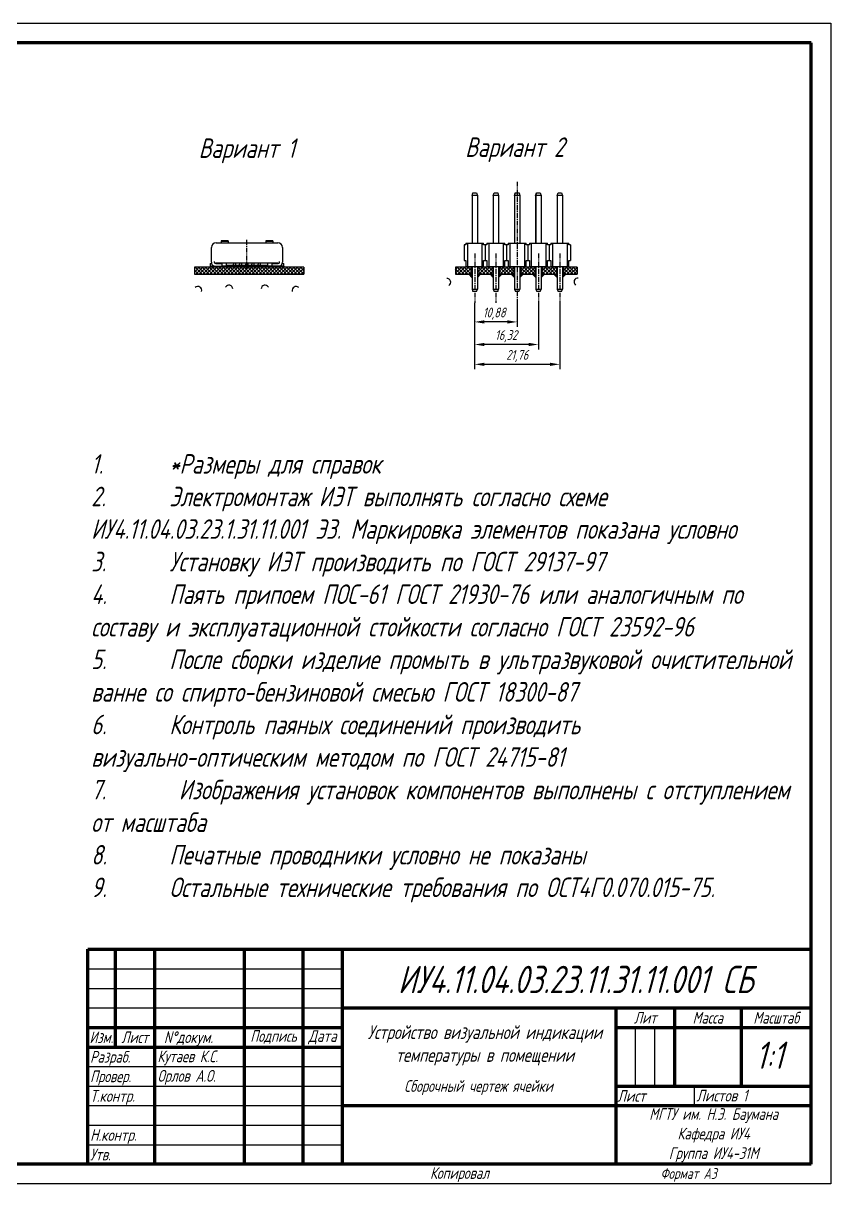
# Model space of a CAD drawing. Header units: millimetres. Extents: x 2803 to 446186229, y 1206 to 1506.
# Drawn here: x 3217.4 to 3423.8, y 1208.8 to 1505.8 of the extents above; entities that cross this region are included whole.
import ezdxf

# ---------------------------------------------------------------- set-up
doc = ezdxf.new("R2010")
doc.units = ezdxf.units.MM
doc.linetypes.add('CENTER', pattern=[2, 1.25, -0.25, 0.25, -0.25])
doc.layers.add('Format', color=7, linetype='Continuous', lineweight=25)
doc.layers.add('Tonk', color=7, linetype='Continuous', lineweight=25)
doc.layers.add('KONTUR', color=7, linetype='Continuous')
doc.styles.get("Standard").update_dxf_attribs({"font": '', "width": 0.8, "oblique": 15})
doc.styles.get('Standard').set_extended_font_data('GOST type B')
doc.dimstyles.new('ISO-25', dxfattribs={"dimtxt": 2.5, "dimasz": 2.5, "dimexe": 1.25, "dimexo": 0, "dimtad": 1, "dimtxsty": 'Standard', "dimcen": 2.5, "dimadec": 0, "dimazin": 0, "dimtfac": 1, "dimtmove": 0, "dimatfit": 3, "dimfxl": 1, "dimarcsym": 0})

# ---------------------------------------------------------------- blocks, each defined once
blk = doc.blocks.new('*U19')
at = {"layer": 'Tonk', "color": 0, "linetype": 'CENTER', "transparency": 16777216}
blk.add_line((0, -3.44), (0, 3.81), dxfattribs=at)
blk = doc.blocks.new('*U20')
at = {"layer": 'Tonk', "color": 0, "linetype": 'CENTER', "transparency": 16777216}
blk.add_line((0, 9.6), (0, -21.37), dxfattribs=at)
blk = doc.blocks.new('*U21')
at = {"layer": 'Tonk', "color": 0, "linetype": 'CENTER', "transparency": 16777216}
blk.add_line((0, 6.28), (0, -6.28), dxfattribs=at)
blk = doc.blocks.new('*U22')
at = {"layer": 'Tonk', "color": 0, "linetype": 'CENTER', "transparency": 16777216}
blk.add_line((0, 6.28), (0, -6.28), dxfattribs=at)
blk = doc.blocks.new('*U23')
at = {"layer": 'Tonk', "color": 0, "linetype": 'CENTER', "transparency": 16777216}
blk.add_line((0, 6.28), (0, -6.28), dxfattribs=at)
blk = doc.blocks.new('*U24')
at = {"layer": 'Tonk', "color": 0, "linetype": 'CENTER', "transparency": 16777216}
blk.add_line((0, 6.28), (0, -6.28), dxfattribs=at)
blk = doc.blocks.new('*D25')
at = {"layer": 'Tonk', "color": 0, "lineweight": -2, "transparency": 16777216}
for p, q in [((3332.8, 1434.25), (3332.8, 1417.24)), ((3354.56, 1434.25), (3354.56, 1417.24)), ((3335.3, 1418.49), (3352.06, 1418.49))]:
    blk.add_line(p, q, dxfattribs=at)
at = {"layer": 'Tonk', "color": 0, "transparency": 16777216}
for points in [[(3335.3, 1418.9), (3335.3, 1418.07), (3332.8, 1418.49)], [(3352.06, 1418.9), (3352.06, 1418.07), (3354.56, 1418.49)]]:
    blk.add_solid(points, dxfattribs=at)
at = {"layer": 'Tonk', "color": 0, "transparency": 16777216, "insert": (3343.68, 1420.61), "char_height": 2.5, "attachment_point": 5}
blk.add_mtext('21,76', dxfattribs=at)
blk = doc.blocks.new('*D26')
at = {"layer": 'Tonk', "color": 0, "lineweight": -2, "transparency": 16777216}
for p, q in [((3332.8, 1434.25), (3332.8, 1422.31)), ((3349.12, 1434.25), (3349.12, 1422.31)), ((3346.62, 1423.56), (3335.3, 1423.56))]:
    blk.add_line(p, q, dxfattribs=at)
at = {"layer": 'Tonk', "color": 0, "transparency": 16777216}
for points in [[(3335.3, 1423.98), (3335.3, 1423.15), (3332.8, 1423.56)], [(3346.62, 1423.98), (3346.62, 1423.15), (3349.12, 1423.56)]]:
    blk.add_solid(points, dxfattribs=at)
at = {"layer": 'Tonk', "color": 0, "transparency": 16777216, "insert": (3340.85, 1425.69), "char_height": 2.5, "attachment_point": 5}
blk.add_mtext('16,32', dxfattribs=at)
blk = doc.blocks.new('*D27')
at = {"layer": 'Tonk', "color": 0, "lineweight": -2, "transparency": 16777216}
for p, q in [((3332.8, 1434.25), (3332.8, 1428.09)), ((3343.68, 1434.25), (3343.68, 1428.09)), ((3341.18, 1429.34), (3335.3, 1429.34))]:
    blk.add_line(p, q, dxfattribs=at)
at = {"layer": 'Tonk', "color": 0, "transparency": 16777216}
for points in [[(3335.3, 1429.76), (3335.3, 1428.92), (3332.8, 1429.34)], [(3341.18, 1429.76), (3341.18, 1428.92), (3343.68, 1429.34)]]:
    blk.add_solid(points, dxfattribs=at)
at = {"layer": 'Tonk', "color": 0, "transparency": 16777216, "insert": (3337.8, 1431.46), "char_height": 2.5, "attachment_point": 5}
blk.add_mtext('10,88', dxfattribs=at)

msp = doc.modelspace()

# ---------------------------------------------------------------- hatches: boundary and pattern name
at = {"layer": 'Tonk'}
h = msp.add_hatch(color=256, dxfattribs=at)
h.dxf.hatch_style = 1
h.paths.add_polyline_path([(3271.135, 1443.614), (3271.135, 1443.59), (3271.135, 1443.312), (3271.739, 1443.312), (3271.739, 1443.614)])
h.paths.add_polyline_path([(3272.706, 1443.614), (3272.706, 1443.59), (3272.706, 1443.312), (3273.31, 1443.312), (3273.31, 1443.614)])
h.paths.add_polyline_path([(3274.276, 1443.312), (3274.88, 1443.312), (3274.88, 1443.614), (3274.276, 1443.614), (3274.276, 1443.59)])
h.paths.add_polyline_path([(3276.451, 1443.614), (3275.847, 1443.614), (3275.847, 1443.59), (3275.847, 1443.312), (3276.451, 1443.312)])
h.paths.add_polyline_path([(3277.417, 1443.614), (3277.417, 1443.59), (3277.417, 1443.312), (3278.021, 1443.312), (3278.021, 1443.614)])
h = msp.add_hatch(color=256, dxfattribs=at)
h.dxf.hatch_style = 1
h.paths.add_polyline_path([(3281.638, 1443.59), (3281.638, 1443.312), (3284.001, 1443.312), (3284.001, 1443.59)])
h = msp.add_hatch(dxfattribs=at)
h.set_pattern_fill('ANSI37', color=256, scale=0.2)
h.set_pattern_definition([(45, (218.8897, 189.57985), (-0.4490128, 0.4490128), []), (135, (218.8897, 189.57985), (-0.4490128, -0.4490128), [])])
h.paths.add_polyline_path([(3289.152, 1443.312), (3261.155, 1443.312), (3261.155, 1441.526), (3289.152, 1441.526)])
h = msp.add_hatch(dxfattribs=at)
h.set_pattern_fill('ANSI37', color=256, scale=0.2)
h.set_pattern_definition([(45, (160.63714, 191.8286), (-0.44901281, 0.44901281), []), (135, (160.63714, 191.8286), (-0.44901281, -0.44901281), [])])
h.paths.add_polyline_path([(3327.895, 1443.312), (3327.895, 1441.526), (3331.971, 1441.526), (3331.971, 1443.312)])
h.paths.add_polyline_path([(3333.632, 1443.312), (3333.632, 1441.526), (3337.411, 1441.526), (3337.411, 1443.312)])
h.paths.add_polyline_path([(3342.85, 1443.312), (3339.072, 1443.312), (3339.072, 1441.526), (3342.85, 1441.526)])
h.paths.add_polyline_path([(3344.512, 1443.312), (3344.512, 1441.526), (3348.29, 1441.526), (3348.29, 1443.312)])
h.paths.add_polyline_path([(3349.952, 1443.312), (3349.952, 1441.526), (3353.73, 1441.526), (3353.73, 1443.312)])
h.paths.add_polyline_path([(3355.391, 1443.312), (3355.391, 1441.526), (3359.028, 1441.526), (3359.028, 1443.312)])
h = msp.add_hatch(color=256, dxfattribs=at)
h.dxf.hatch_style = 1
h.paths.add_polyline_path([(3332.118, 1441.523), (3332.026, 1441.523), (3331.284, 1441.523), (3332.118, 1440.688)])
h = msp.add_hatch(color=256, dxfattribs=at)
h.dxf.hatch_style = 1
h.paths.add_polyline_path([(3333.49, 1441.526), (3333.581, 1441.526), (3334.324, 1441.526), (3333.49, 1440.691)])
h = msp.add_hatch(color=256, dxfattribs=at)
h.dxf.hatch_style = 1
h.paths.add_polyline_path([(3337.557, 1441.523), (3337.466, 1441.523), (3336.723, 1441.523), (3337.557, 1440.688)])
h = msp.add_hatch(color=256, dxfattribs=at)
h.dxf.hatch_style = 1
h.paths.add_polyline_path([(3338.93, 1441.526), (3339.021, 1441.526), (3339.764, 1441.526), (3338.93, 1440.691)])
h = msp.add_hatch(color=256, dxfattribs=at)
h.dxf.hatch_style = 1
h.paths.add_polyline_path([(3342.997, 1441.523), (3342.906, 1441.523), (3342.163, 1441.523), (3342.997, 1440.688)])
h = msp.add_hatch(color=256, dxfattribs=at)
h.dxf.hatch_style = 1
h.paths.add_polyline_path([(3344.37, 1441.526), (3344.461, 1441.526), (3345.204, 1441.526), (3344.37, 1440.691)])
h = msp.add_hatch(color=256, dxfattribs=at)
h.dxf.hatch_style = 1
h.paths.add_polyline_path([(3348.437, 1441.523), (3348.346, 1441.523), (3347.603, 1441.523), (3348.437, 1440.688)])
h = msp.add_hatch(color=256, dxfattribs=at)
h.dxf.hatch_style = 1
h.paths.add_polyline_path([(3349.81, 1441.526), (3349.901, 1441.526), (3350.644, 1441.526), (3349.81, 1440.691)])
h = msp.add_hatch(color=256, dxfattribs=at)
h.dxf.hatch_style = 1
h.paths.add_polyline_path([(3353.877, 1441.523), (3353.786, 1441.523), (3353.043, 1441.523), (3353.877, 1440.688)])
h = msp.add_hatch(color=256, dxfattribs=at)
h.dxf.hatch_style = 1
h.paths.add_polyline_path([(3355.25, 1441.526), (3355.341, 1441.526), (3356.084, 1441.526), (3355.25, 1440.691)])

# ---------------------------------------------------------------- linework, layer by layer
msp.add_line((3368.849, 1213.782), (3368.849, 1213.782))
at = {"layer": 'Format', "lineweight": 70}
for p, q in [((3418.849, 1500.782), (3023.849, 1500.782)), ((3418.849, 1213.782), (3418.849, 1500.782)), ((3233.901, 1213.782), (3233.901, 1268.782)), ((3233.901, 1268.782), (3418.849, 1268.782)), ((3240.901, 1268.782), (3240.901, 1243.782)), ((3250.901, 1268.782), (3250.901, 1213.782)), ((3273.901, 1268.782), (3273.901, 1213.782)), ((3288.901, 1268.782), (3288.901, 1213.782)), ((3298.901, 1268.782), (3298.901, 1213.782)), ((3298.901, 1253.782), (3418.849, 1253.782)), ((3368.901, 1253.782), (3368.901, 1213.782)), ((3383.901, 1253.782), (3383.901, 1233.782)), ((3400.901, 1253.782), (3400.901, 1233.782)), ((3233.901, 1248.782), (3298.901, 1248.782)), ((3368.901, 1248.782), (3418.849, 1248.782)), ((3233.901, 1243.782), (3298.901, 1243.782)), ((3368.901, 1233.782), (3418.901, 1233.782)), ((3298.901, 1228.782), (3418.901, 1228.782)), ((3418.849, 1213.782), (3011.849, 1213.782))]:
    msp.add_line(p, q, dxfattribs=at)
at = {"layer": 'Format'}
msp.add_line((3388.901, 1233.782), (3388.901, 1228.782), dxfattribs=at)
at = {"layer": 'KONTUR'}
for p, q in [((3003.849, 1505.782), (3423.849, 1505.782)), ((3423.849, 1505.782), (3423.849, 1208.782)), ((3423.849, 1208.782), (3003.849, 1208.782))]:
    msp.add_line(p, q, dxfattribs=at)
at = {"layer": 'Tonk'}
for p, q in [((3332.119, 1461.731), (3332.353, 1462.373)), ((3332.119, 1461.731), (3332.119, 1449.523)), ((3333.49, 1461.731), (3332.119, 1461.731)), ((3332.353, 1462.373), (3333.256, 1462.373)), ((3333.256, 1462.373), (3333.49, 1461.731)), ((3333.49, 1461.731), (3333.49, 1449.523)), ((3337.514, 1461.731), (3337.748, 1462.373)), ((3337.514, 1461.731), (3337.514, 1449.523)), ((3337.559, 1461.731), (3337.514, 1461.731)), ((3337.559, 1461.731), (3337.793, 1462.373)), ((3337.559, 1461.731), (3337.559, 1449.523)), ((3338.93, 1461.731), (3337.559, 1461.731)), ((3337.748, 1462.373), (3337.793, 1462.373)), ((3337.793, 1462.373), (3338.696, 1462.373)), ((3338.696, 1462.373), (3338.93, 1461.731)), ((3338.93, 1461.731), (3338.93, 1449.523)), ((3342.954, 1461.731), (3343.188, 1462.373)), ((3342.954, 1461.731), (3342.954, 1449.523)), ((3342.999, 1461.731), (3342.954, 1461.731)), ((3342.999, 1461.731), (3343.233, 1462.373)), ((3342.999, 1461.731), (3342.999, 1449.523)), ((3344.37, 1461.731), (3342.999, 1461.731)), ((3343.188, 1462.373), (3343.233, 1462.373)), ((3343.233, 1462.373), (3344.136, 1462.373)), ((3344.136, 1462.373), (3344.37, 1461.731)), ((3344.37, 1461.731), (3344.37, 1449.523)), ((3348.394, 1461.731), (3348.628, 1462.373)), ((3348.394, 1461.731), (3348.394, 1449.523)), ((3348.439, 1461.731), (3348.394, 1461.731)), ((3348.439, 1461.731), (3348.673, 1462.373)), ((3348.439, 1461.731), (3348.439, 1449.523)), ((3349.81, 1461.731), (3348.439, 1461.731)), ((3348.628, 1462.373), (3348.673, 1462.373)), ((3348.673, 1462.373), (3349.576, 1462.373)), ((3349.576, 1462.373), (3349.81, 1461.731)), ((3349.81, 1461.731), (3349.81, 1449.523)), ((3353.879, 1461.731), (3354.113, 1462.373)), ((3353.879, 1461.731), (3353.879, 1449.523)), ((3355.25, 1461.731), (3353.879, 1461.731)), ((3354.113, 1462.373), (3355.016, 1462.373)), ((3355.016, 1462.373), (3355.25, 1461.731)), ((3355.25, 1461.731), (3355.25, 1449.523)), ((3266.701, 1449.606), (3282.455, 1449.606)), ((3267.946, 1450.065), (3267.946, 1449.884)), ((3269.734, 1450.065), (3267.946, 1450.065)), ((3267.946, 1449.884), (3267.946, 1449.606)), ((3269.734, 1449.884), (3267.946, 1449.884)), ((3269.734, 1450.065), (3269.734, 1449.884)), ((3269.734, 1449.884), (3269.734, 1449.606)), ((3279.422, 1450.065), (3279.422, 1449.884)), ((3281.21, 1450.065), (3279.422, 1450.065)), ((3279.422, 1449.884), (3279.422, 1449.606)), ((3281.21, 1449.884), (3279.422, 1449.884)), ((3281.21, 1450.065), (3281.21, 1449.884)), ((3281.21, 1449.884), (3281.21, 1449.606)), ((3330.513, 1449.523), (3330.942, 1449.523)), ((3330.513, 1449.523), (3330.513, 1449.095)), ((3330.942, 1449.523), (3334.668, 1449.523)), ((3330.942, 1449.523), (3330.942, 1443.526)), ((3334.668, 1449.523), (3335.096, 1449.523)), ((3334.668, 1449.523), (3334.668, 1443.526)), ((3335.096, 1449.095), (3335.096, 1449.523)), ((3335.908, 1449.523), (3335.953, 1449.523)), ((3335.908, 1449.523), (3335.908, 1449.095)), ((3335.953, 1449.523), (3336.381, 1449.523)), ((3335.953, 1449.523), (3335.953, 1449.095)), ((3336.381, 1449.523), (3340.108, 1449.523)), ((3336.381, 1449.523), (3336.381, 1443.526)), ((3340.108, 1449.523), (3340.536, 1449.523)), ((3340.108, 1449.523), (3340.108, 1443.526)), ((3340.536, 1449.095), (3340.536, 1449.523)), ((3341.348, 1449.523), (3341.393, 1449.523)), ((3341.348, 1449.523), (3341.348, 1449.095)), ((3341.393, 1449.523), (3341.821, 1449.523)), ((3341.393, 1449.523), (3341.393, 1449.095)), ((3341.821, 1449.523), (3345.548, 1449.523)), ((3341.821, 1449.523), (3341.821, 1443.526)), ((3345.548, 1449.523), (3345.976, 1449.523)), ((3345.548, 1449.523), (3345.548, 1443.526)), ((3345.976, 1449.095), (3345.976, 1449.523)), ((3346.788, 1449.523), (3346.833, 1449.523)), ((3346.788, 1449.523), (3346.788, 1449.095)), ((3346.833, 1449.523), (3347.261, 1449.523)), ((3346.833, 1449.523), (3346.833, 1449.095)), ((3347.261, 1449.523), (3350.988, 1449.523)), ((3347.261, 1449.523), (3347.261, 1443.526)), ((3350.988, 1449.523), (3351.416, 1449.523)), ((3350.988, 1449.523), (3350.988, 1443.526)), ((3351.416, 1449.095), (3351.416, 1449.523)), ((3352.273, 1449.523), (3352.701, 1449.523)), ((3352.273, 1449.523), (3352.273, 1449.095)), ((3352.701, 1449.523), (3356.428, 1449.523)), ((3352.701, 1449.523), (3352.701, 1443.526)), ((3356.428, 1449.523), (3356.856, 1449.523)), ((3356.428, 1449.523), (3356.428, 1443.526)), ((3356.856, 1449.095), (3356.856, 1449.523)), ((3265.493, 1444.629), (3265.493, 1448.398)), ((3283.663, 1448.398), (3283.663, 1444.629)), ((3330.085, 1449.095), (3330.085, 1445.025)), ((3330.513, 1449.095), (3330.085, 1449.095)), ((3335.525, 1449.095), (3335.096, 1449.095)), ((3335.953, 1449.095), (3335.525, 1449.095)), ((3335.525, 1449.095), (3335.525, 1445.025)), ((3340.965, 1449.095), (3340.536, 1449.095)), ((3341.393, 1449.095), (3340.965, 1449.095)), ((3340.965, 1449.095), (3340.965, 1445.025)), ((3346.405, 1449.095), (3345.976, 1449.095)), ((3346.833, 1449.095), (3346.405, 1449.095)), ((3346.405, 1449.095), (3346.405, 1445.025)), ((3351.844, 1449.095), (3351.416, 1449.095)), ((3352.273, 1449.095), (3351.844, 1449.095)), ((3351.844, 1449.095), (3351.844, 1445.025)), ((3357.284, 1449.095), (3356.856, 1449.095)), ((3357.284, 1449.095), (3357.284, 1445.025)), ((3265.155, 1444.267), (3265.556, 1444.267)), ((3265.155, 1444.267), (3265.155, 1443.59)), ((3265.155, 1443.59), (3266.26, 1443.59)), ((3265.155, 1443.59), (3265.155, 1443.312)), ((3266.218, 1444.822), (3266.218, 1444.629)), ((3266.26, 1443.59), (3268.151, 1443.59)), ((3266.581, 1444.267), (3268.151, 1444.267)), ((3282.455, 1444.339), (3266.701, 1444.339)), ((3267.113, 1444.267), (3267.042, 1444.339)), ((3267.518, 1443.59), (3267.518, 1443.312)), ((3268.151, 1444.267), (3268.151, 1443.59)), ((3268.258, 1443.614), (3268.151, 1443.614)), ((3269.263, 1443.614), (3268.258, 1443.614)), ((3269.263, 1444.339), (3269.263, 1443.783)), ((3271.135, 1443.783), (3269.263, 1443.783)), ((3269.504, 1443.614), (3269.263, 1443.614)), ((3269.504, 1443.783), (3269.504, 1443.614)), ((3269.746, 1443.614), (3269.504, 1443.614)), ((3270.229, 1443.614), (3269.746, 1443.614)), ((3270.471, 1443.614), (3270.229, 1443.614)), ((3270.471, 1443.614), (3270.471, 1443.783)), ((3270.712, 1443.614), (3270.471, 1443.614)), ((3271.135, 1443.614), (3270.712, 1443.614)), ((3271.135, 1444.339), (3271.135, 1444.146)), ((3271.135, 1443.904), (3271.135, 1444.146)), ((3271.135, 1443.59), (3271.135, 1443.904)), ((3271.135, 1443.904), (3271.739, 1443.904)), ((3271.135, 1443.614), (3271.739, 1443.614)), ((3271.135, 1443.59), (3271.135, 1443.312)), ((3271.739, 1444.146), (3271.739, 1444.339)), ((3271.739, 1443.904), (3271.739, 1444.146)), ((3271.739, 1443.59), (3271.739, 1443.904)), ((3272.706, 1443.783), (3271.739, 1443.783)), ((3272.706, 1443.614), (3271.739, 1443.614)), ((3271.739, 1443.614), (3271.739, 1443.312)), ((3272.706, 1444.339), (3272.706, 1444.146)), ((3272.706, 1443.904), (3272.706, 1444.146)), ((3272.706, 1443.59), (3272.706, 1443.904)), ((3272.706, 1443.904), (3273.31, 1443.904)), ((3272.706, 1443.614), (3273.31, 1443.614)), ((3272.706, 1443.59), (3272.706, 1443.312)), ((3273.31, 1444.146), (3273.31, 1444.339)), ((3273.31, 1443.904), (3273.31, 1444.146)), ((3273.31, 1443.59), (3273.31, 1443.904)), ((3274.276, 1443.783), (3273.31, 1443.783)), ((3274.276, 1443.614), (3273.31, 1443.614)), ((3273.31, 1443.614), (3273.31, 1443.312)), ((3274.276, 1444.339), (3274.276, 1444.146)), ((3274.276, 1443.904), (3274.276, 1444.146)), ((3274.276, 1443.59), (3274.276, 1443.904)), ((3274.276, 1443.904), (3274.88, 1443.904)), ((3274.276, 1443.614), (3274.88, 1443.614)), ((3274.276, 1443.59), (3274.276, 1443.312)), ((3274.88, 1444.146), (3274.88, 1444.339)), ((3274.88, 1443.904), (3274.88, 1444.146)), ((3274.88, 1443.59), (3274.88, 1443.904)), ((3275.847, 1443.783), (3274.88, 1443.783)), ((3275.847, 1443.614), (3274.88, 1443.614)), ((3274.88, 1443.614), (3274.88, 1443.312)), ((3275.847, 1444.339), (3275.847, 1444.146)), ((3275.847, 1443.904), (3275.847, 1444.146)), ((3275.847, 1443.59), (3275.847, 1443.904)), ((3275.847, 1443.904), (3276.451, 1443.904)), ((3275.847, 1443.614), (3276.451, 1443.614)), ((3275.847, 1443.59), (3275.847, 1443.312)), ((3276.451, 1444.146), (3276.451, 1444.339)), ((3276.451, 1443.904), (3276.451, 1444.146)), ((3276.451, 1443.59), (3276.451, 1443.904)), ((3277.417, 1443.783), (3276.451, 1443.783)), ((3277.417, 1443.614), (3276.451, 1443.614)), ((3276.451, 1443.614), (3276.451, 1443.312)), ((3277.417, 1444.339), (3277.417, 1444.146)), ((3277.417, 1443.904), (3277.417, 1444.146)), ((3277.417, 1443.59), (3277.417, 1443.904)), ((3277.417, 1443.904), (3278.021, 1443.904)), ((3277.417, 1443.614), (3278.021, 1443.614)), ((3277.417, 1443.59), (3277.417, 1443.312)), ((3278.021, 1444.146), (3278.021, 1444.339)), ((3278.021, 1443.904), (3278.021, 1444.146)), ((3278.021, 1443.59), (3278.021, 1443.904)), ((3279.894, 1443.783), (3278.021, 1443.783)), ((3278.444, 1443.614), (3278.021, 1443.614)), ((3278.021, 1443.614), (3278.021, 1443.312)), ((3278.686, 1443.614), (3278.444, 1443.614)), ((3278.686, 1443.783), (3278.686, 1443.614)), ((3278.927, 1443.614), (3278.686, 1443.614)), ((3279.41, 1443.614), (3278.927, 1443.614)), ((3279.652, 1443.614), (3279.41, 1443.614)), ((3279.652, 1443.614), (3279.652, 1443.783)), ((3279.894, 1443.614), (3279.652, 1443.614)), ((3279.894, 1443.783), (3279.894, 1444.339)), ((3280.898, 1443.614), (3279.894, 1443.614)), ((3281.005, 1443.614), (3280.898, 1443.614)), ((3281.005, 1444.267), (3282.576, 1444.267)), ((3281.005, 1443.59), (3281.005, 1444.267)), ((3284.001, 1443.59), (3281.005, 1443.59)), ((3281.638, 1443.59), (3281.638, 1443.312)), ((3282.114, 1444.339), (3282.043, 1444.267)), ((3282.938, 1444.629), (3282.938, 1444.822)), ((3283.601, 1444.267), (3284.001, 1444.267)), ((3284.001, 1443.59), (3284.001, 1444.267)), ((3284.001, 1443.59), (3284.001, 1443.312)), ((3330.085, 1445.025), (3330.513, 1445.025)), ((3330.513, 1445.025), (3330.513, 1443.526)), ((3330.513, 1443.526), (3330.942, 1443.526)), ((3330.942, 1443.526), (3334.668, 1443.526)), ((3332.119, 1443.526), (3332.119, 1443.312)), ((3333.49, 1443.526), (3333.49, 1443.312)), ((3334.668, 1443.526), (3335.096, 1443.526)), ((3335.096, 1445.025), (3335.525, 1445.025)), ((3335.096, 1443.526), (3335.096, 1445.025)), ((3335.525, 1445.025), (3335.953, 1445.025)), ((3335.953, 1445.025), (3335.953, 1443.526)), ((3335.953, 1443.526), (3336.381, 1443.526)), ((3336.381, 1443.526), (3340.108, 1443.526)), ((3337.559, 1443.526), (3337.559, 1443.312)), ((3338.93, 1443.526), (3338.93, 1443.312)), ((3340.108, 1443.526), (3340.536, 1443.526)), ((3340.536, 1445.025), (3340.965, 1445.025)), ((3340.536, 1443.526), (3340.536, 1445.025)), ((3340.965, 1445.025), (3341.393, 1445.025)), ((3341.393, 1445.025), (3341.393, 1443.526)), ((3341.393, 1443.526), (3341.821, 1443.526)), ((3341.821, 1443.526), (3345.548, 1443.526)), ((3342.999, 1443.526), (3342.999, 1443.312)), ((3344.37, 1443.526), (3344.37, 1443.312)), ((3345.548, 1443.526), (3345.976, 1443.526)), ((3345.976, 1445.025), (3346.405, 1445.025)), ((3345.976, 1443.526), (3345.976, 1445.025)), ((3346.405, 1445.025), (3346.833, 1445.025)), ((3346.833, 1445.025), (3346.833, 1443.526)), ((3346.833, 1443.526), (3347.261, 1443.526)), ((3347.261, 1443.526), (3350.988, 1443.526)), ((3348.439, 1443.526), (3348.439, 1443.312)), ((3349.81, 1443.526), (3349.81, 1443.312)), ((3350.988, 1443.526), (3351.416, 1443.526)), ((3351.416, 1445.025), (3351.844, 1445.025)), ((3351.416, 1443.526), (3351.416, 1445.025)), ((3351.844, 1445.025), (3352.273, 1445.025)), ((3352.273, 1445.025), (3352.273, 1443.526)), ((3352.273, 1443.526), (3352.701, 1443.526)), ((3352.701, 1443.526), (3356.428, 1443.526)), ((3353.879, 1443.526), (3353.879, 1443.312)), ((3355.25, 1443.526), (3355.25, 1443.312)), ((3356.428, 1443.526), (3356.856, 1443.526)), ((3356.856, 1445.025), (3357.284, 1445.025)), ((3356.856, 1443.526), (3356.856, 1445.025)), ((3289.152, 1443.312), (3261.155, 1443.312)), ((3261.155, 1443.312), (3261.155, 1441.526)), ((3261.155, 1441.526), (3289.152, 1441.526)), ((3289.152, 1443.312), (3289.152, 1441.526)), ((3327.895, 1443.312), (3327.895, 1441.526)), ((3332.119, 1443.312), (3327.895, 1443.312)), ((3327.895, 1441.526), (3332.119, 1441.526)), ((3331.283, 1441.523), (3332.118, 1440.688)), ((3331.971, 1443.312), (3331.971, 1441.526)), ((3332.119, 1443.312), (3332.119, 1437.749)), ((3333.49, 1443.312), (3333.49, 1437.749)), ((3337.559, 1443.312), (3333.49, 1443.312)), ((3333.49, 1441.526), (3337.559, 1441.526)), ((3334.324, 1441.526), (3333.49, 1440.691)), ((3333.632, 1443.312), (3333.632, 1441.526)), ((3336.723, 1441.523), (3337.558, 1440.688)), ((3337.411, 1443.312), (3337.411, 1441.526)), ((3337.559, 1443.312), (3337.559, 1437.749)), ((3338.93, 1443.312), (3338.93, 1437.749)), ((3342.999, 1443.312), (3338.93, 1443.312)), ((3338.93, 1441.526), (3342.999, 1441.526)), ((3339.764, 1441.526), (3338.93, 1440.691)), ((3339.072, 1443.312), (3339.072, 1441.526)), ((3342.163, 1441.523), (3342.997, 1440.688)), ((3342.85, 1443.312), (3342.85, 1441.526)), ((3342.999, 1443.312), (3342.999, 1437.749)), ((3344.37, 1443.312), (3344.37, 1437.749)), ((3348.439, 1443.312), (3344.37, 1443.312)), ((3344.37, 1441.526), (3348.439, 1441.526)), ((3345.204, 1441.526), (3344.37, 1440.691)), ((3344.512, 1443.312), (3344.512, 1441.526)), ((3347.603, 1441.523), (3348.437, 1440.688)), ((3348.29, 1443.312), (3348.29, 1441.526)), ((3348.439, 1443.312), (3348.439, 1437.749)), ((3349.81, 1443.312), (3349.81, 1437.749)), ((3353.879, 1443.312), (3349.81, 1443.312)), ((3349.81, 1441.526), (3353.879, 1441.526)), ((3350.644, 1441.526), (3349.81, 1440.691)), ((3349.952, 1443.312), (3349.952, 1441.526)), ((3353.043, 1441.523), (3353.877, 1440.688)), ((3353.73, 1443.312), (3353.73, 1441.526)), ((3353.879, 1443.312), (3353.879, 1437.749)), ((3359.028, 1443.312), (3355.25, 1443.312)), ((3355.25, 1443.312), (3355.25, 1437.749)), ((3355.25, 1441.526), (3359.028, 1441.526)), ((3356.084, 1441.526), (3355.25, 1440.691)), ((3355.391, 1443.312), (3355.391, 1441.526)), ((3359.028, 1443.312), (3359.028, 1441.526)), ((3332.119, 1437.749), (3333.49, 1437.749)), ((3332.119, 1437.749), (3332.355, 1437.101)), ((3333.255, 1437.101), (3333.49, 1437.749)), ((3337.559, 1437.749), (3338.93, 1437.749)), ((3337.559, 1437.749), (3337.795, 1437.101)), ((3338.694, 1437.101), (3338.93, 1437.749)), ((3342.999, 1437.749), (3344.37, 1437.749)), ((3342.999, 1437.749), (3343.235, 1437.101)), ((3344.134, 1437.101), (3344.37, 1437.749)), ((3348.439, 1437.749), (3349.81, 1437.749)), ((3348.439, 1437.749), (3348.675, 1437.101)), ((3349.574, 1437.101), (3349.81, 1437.749)), ((3353.879, 1437.749), (3355.25, 1437.749)), ((3353.879, 1437.749), (3354.115, 1437.101)), ((3355.014, 1437.101), (3355.25, 1437.749)), ((3333.255, 1437.101), (3332.355, 1437.101)), ((3338.694, 1437.101), (3337.795, 1437.101)), ((3344.134, 1437.101), (3343.235, 1437.101)), ((3349.574, 1437.101), (3348.675, 1437.101)), ((3355.014, 1437.101), (3354.115, 1437.101)), ((3233.901, 1263.782), (3298.901, 1263.782)), ((3233.901, 1258.782), (3298.901, 1258.782)), ((3233.901, 1253.782), (3298.901, 1253.782)), ((3373.901, 1233.782), (3373.901, 1248.782)), ((3378.901, 1233.782), (3378.901, 1248.782)), ((3233.901, 1238.782), (3298.901, 1238.782)), ((3233.901, 1233.782), (3298.901, 1233.782)), ((3233.901, 1228.782), (3298.901, 1228.782)), ((3233.901, 1223.782), (3298.901, 1223.782)), ((3233.901, 1218.782), (3298.901, 1218.782))]:
    msp.add_line(p, q, dxfattribs=at)
for centre, radius, start, end in [((3266.701, 1448.398), 1.208, 90, 180), ((3282.455, 1448.398), 1.208, 0, 90), ((3266.581, 1444.629), 1.087, 180, 252.85368), ((3266.701, 1444.822), 0.483, 180, 270), ((3266.581, 1444.629), 0.362, 180, 270), ((3267.022, 1445.233), 0.966, 270, 275.18295), ((3268.258, 1444.822), 1.208, 264.90911, 270), ((3280.898, 1444.822), 1.208, 270, 275.09096), ((3282.134, 1445.233), 0.966, 264.81709, 270), ((3282.455, 1444.822), 0.483, 270, 0), ((3282.576, 1444.629), 0.362, 270, 0), ((3282.576, 1444.629), 1.087, 287.14632, 0), ((3325.674, 1439.49), 1, 303.97899, 91.60797), ((3359.208, 1439.568), 1, 84.68438, 232.31336), ((3262.031, 1437.414), 1, 345.13332, 132.7623), ((3269.961, 1437.748), 1, 1.60648, 149.23546), ((3279.195, 1437.748), 1, 30.76454, 178.39352), ((3287.125, 1437.414), 1, 47.2377, 194.86668)]:
    msp.add_arc(centre, radius, start, end, dxfattribs=at)

# ---------------------------------------------------------------- block references
at = {"layer": 'Tonk', "linetype": 'CENTER'}
for name, p in [('*U20', (3343.685, 1455.627)), ('*U19', (3274.578, 1446.514)), ('*U21', (3332.805, 1440.53)), ('*U22', (3338.245, 1440.53)), ('*U23', (3349.124, 1440.53)), ('*U24', (3354.564, 1440.53))]:
    msp.add_blockref(name, p, dxfattribs=at)

# ---------------------------------------------------------------- texts
at = {"oblique": 15, "width": 0.8}
for s, height, p in [('Копировал', 3, (3321.384, 1210.032)), ('Формат А3', 2.75, (3380.313, 1210.032))]:
    msp.add_text(s, height=height, dxfattribs=at).set_placement(p)
for s, insert, char_height, width, attachment_point in [('{\\C0;ИУ4.11.04.03.23.11.31.11.001 СБ}', (3358.614, 1261.067), 7, 129.41394, 5), ('Лит', (3376.401, 1251.282), 3, 15, 5), ('Масса', (3392.401, 1251.282), 3, 17, 5), ('Масштаб', (3409.901, 1251.282), 3, 18, 5), ('Изм.', (3237.349, 1246.282), 3, 7, 5), ('Лист', (3245.901, 1246.282), 3, 10, 5), ('N°{\\fISOCPEUR|b0|i0|c204|p34;докум}.', (3253.36, 1247.801), 3, 22.4183, 1), ('Подпись', (3281.376, 1246.368), 3, 15, 5), ('{\\fISOCPEUR|b0|i0|c204|p34;Дата}', (3293.901, 1246.282), 3, 10, 5), ('\\pxqc;Устройство визуальной индикации температуры в помещении', (3335.42, 1244.181), 3.5, 70, 5), ('Разраб.', (3234.483, 1242.779), 3, 17, 1), ('Провер.', (3234.483, 1237.779), 3, 17, 1), ('{\\fISOCPEUR|b0|i0|c204|p34;Т}.{\\fISOCPEUR|b0|i0|c204|p34;контр}.', (3234.483, 1232.779), 3, 17, 1), ('{\\fISOCPEUR|b0|i0|c204|p34;Лист\\fISOCPEUR|b0|i0|c0|p34; } ', (3369.278, 1231.282), 3, 20, 4), ('{\\fISOCPEUR|b0|i0|c204|p34;Листов} 1', (3389.483, 1232.861), 3, 30, 1), ('{\\fISOCPEUR|b0|i0|c204|p34;Н}.{\\fISOCPEUR|b0|i0|c204|p34;контр}.', (3234.483, 1222.779), 3, 19.4235, 1), ('Утв.', (3234.483, 1217.779), 3, 17, 1)]:
    msp.add_mtext(s, dxfattribs=dict(insert=insert, char_height=char_height, width=width, attachment_point=attachment_point))
at = {"char_height": 3, "attachment_point": 1}
for s, width, heights, insert in [('Кутаев К.С.', 23, [0], (3251.696, 1242.896)), ('Орлов А.О.', 29.22179, [8], (3251.734, 1237.907)), ('\\pxqc;Сборочный чертеж ячейки', 64.23902, [0], (3301.655, 1235.305)), ('\\pxqc;МГТУ им. Н.Э. Баумана\\PКафедра ИУ4\\PГруппа ИУ4-31М', 50, [0], (3368.901, 1228.133))]:
    msp.add_mtext_dynamic_manual_height_columns(s, width=width, gutter_width=12.5, heights=heights, dxfattribs=dict(at, insert=insert))
at = {"layer": 'Tonk', "attachment_point": 1}
for s, width, gutter_width, heights, insert, char_height in [('Вариант 1', 46.05512, 1, [0], (3262.226, 1476.313), 5), ('Вариант 2', 46.05512, 1, [0], (3330.372, 1476.565), 5), ('\\A1;1.^I*Размеры для справок\\P2.^IЭлектромонтаж ИЭТ выполнять согласно схеме {\\A0;\\C0;ИУ4.11.04.03.23.1.31.11.001 Э3. Маркировка элементов показана условно\\P3.^IУстановку ИЭТ производить по ГОСТ 29137-97\\P4.^IПаять припоем ПОС-61 ГОСТ 21930-76 или аналогичным по составу и эксплуатационной стойкости согласно ГОСТ 23592-96\\P5.^IПосле сборки изделие промыть в ультразвуковой очистительной ванне со спирто-бензиновой смесью ГОСТ 18300-87\\P6.^IКонтроль паяных соединений производить визуально-оптическим методом по ГОСТ 24715-81\\P7.^I Изображения установок компонентов выполнены с отступлением от масштаба\\P8.^IПечатные проводники условно не показаны \\P9.^IОстальные технические требования по ОСТ4Г0.070.015-75.}', 180.38953, 20, [224.592], (3234.745, 1395.503), 5), ('1:1', 17.94764, 20, [0], (3404.632, 1245.176), 7)]:
    msp.add_mtext_dynamic_manual_height_columns(s, width=width, gutter_width=gutter_width, heights=heights, dxfattribs=dict(at, insert=insert, char_height=char_height))

# ---------------------------------------------------------------- dimensions: what is measured, and where the dimension line sits
at = {"layer": 'Tonk'}
for base, p1, p2, picture, middle in [((3332.805, 1429.339), (3343.685, 1434.253), (3332.805, 1434.253), '*D27', (3337.802, 1429.339)), ((3332.805, 1423.565), (3349.124, 1434.249), (3332.805, 1434.249), '*D26', (3340.855, 1423.565))]:
    dim = msp.add_linear_dim(base=base, p1=p1, p2=p2, dimstyle='ISO-25', dxfattribs=at)
    dim.commit()
    dim.dimension.update_dxf_attribs({"geometry": picture, "text_midpoint": middle, "dimtype": 160})
dim = msp.add_linear_dim(base=(3354.564, 1418.487), p1=(3332.805, 1434.249), p2=(3354.564, 1434.249), dimstyle='ISO-25', dxfattribs=at)
dim.commit()
dim.dimension.update_dxf_attribs({"geometry": '*D25', "text_midpoint": (3343.685, 1420.61)})

doc.saveas('drawing.dxf')
